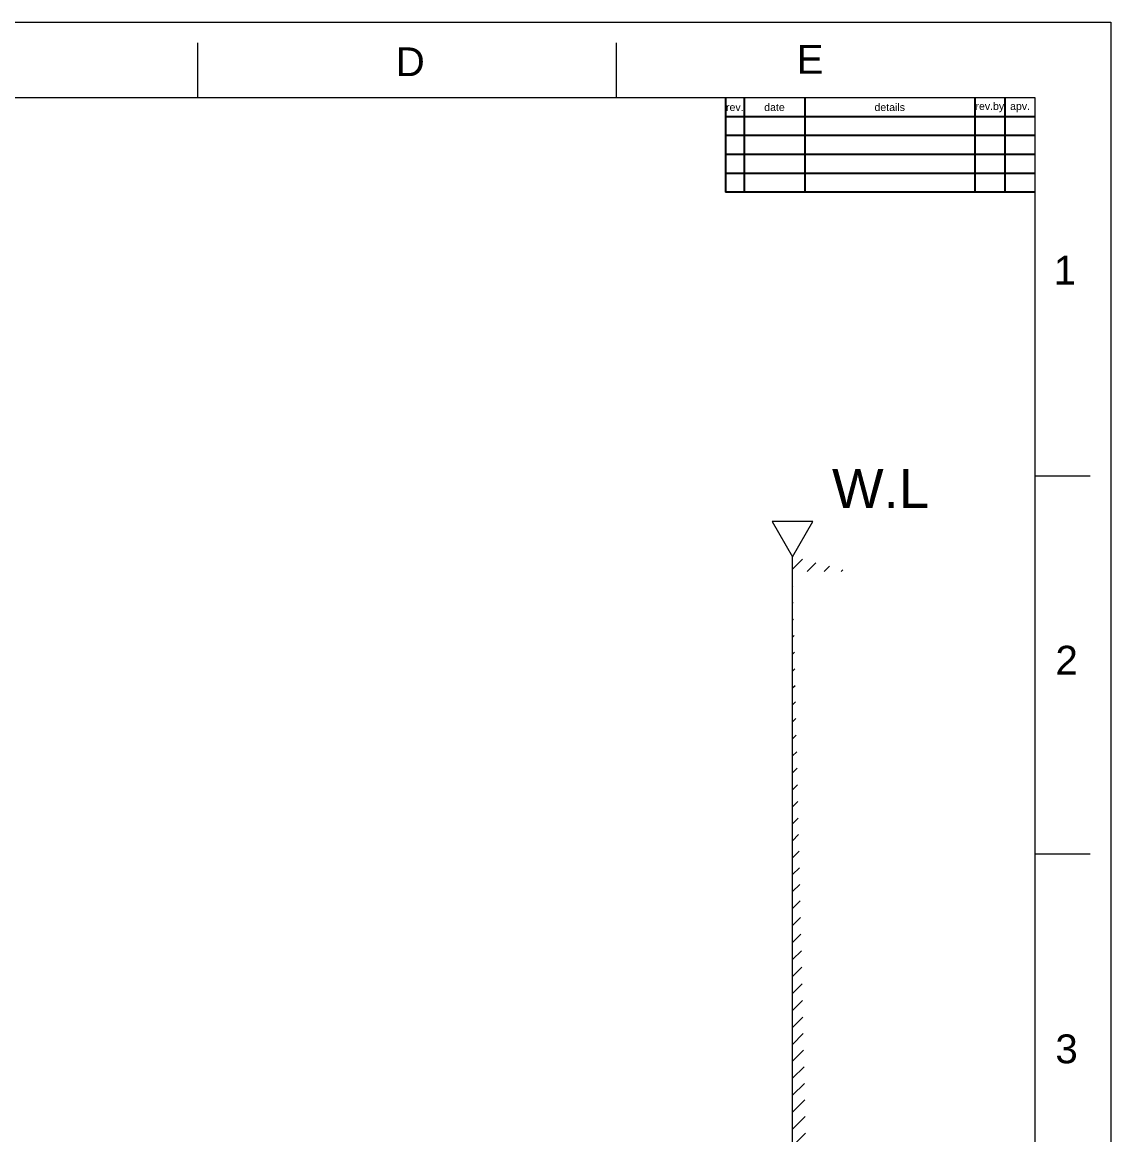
# Model space of a CAD drawing. Header units: millimetres. Extents: x 6110 to 6704, y -2661 to -1821.
# Drawn here: x 6415.7 to 6703.8, y -2115.1 to -1820.8 of the extents above; entities that cross this region are included whole.
import ezdxf

# ---------------------------------------------------------------- set-up
doc = ezdxf.new("R2010")
doc.units = ezdxf.units.MM
doc.header["$LTSCALE"] = 0.1
doc.layers.get('0').update_dxf_attribs({"lineweight": 15})
doc.layers.add('DIM', color=3, linetype='Continuous', lineweight=9)
doc.layers.add('FORM', color=7, linetype='Continuous')
doc.layers.add('TEXT', color=2, linetype='Continuous')
doc.styles.get("Standard").update_dxf_attribs({"font": 'arial.ttf'})

msp = doc.modelspace()

# ---------------------------------------------------------------- hatches: boundary and pattern name
at = {"layer": 'DIM'}
h = msp.add_hatch(dxfattribs=at)
h.set_pattern_fill('ANSI31', color=2)
edge = h.paths.add_edge_path()
edge.add_line((6619.617, -2595.98), (6619.617, -1962.206))
edge.add_line((6634.617, -1966.11), (6619.617, -1966.11))
edge.add_line((6634.617, -2610.98), (6634.617, -1966.11))
edge.add_line((6634.617, -2610.98), (6184.457, -2610.98))
edge.add_line((6619.617, -2595.98), (6184.457, -2595.98))
edge.add_line((6184.457, -2610.98), (6184.457, -2595.98))

# ---------------------------------------------------------------- linework, layer by layer
at = {"color": 7, "linetype": 'Continuous'}
for p, q in [((6109.844, -1820.794), (6703.844, -1820.794)), ((6703.844, -1820.794), (6703.844, -2660.794)), ((6462.244, -1840.794), (6462.244, -1826.258)), ((6573.044, -1840.794), (6573.044, -1826.258)), ((6683.844, -1840.794), (6129.844, -1840.794)), ((6683.844, -2640.794), (6683.844, -1840.794)), ((6683.844, -1940.794), (6698.38, -1940.794)), ((6683.844, -2040.794), (6698.38, -2040.794))]:
    msp.add_line(p, q, dxfattribs=at)
msp.add_line((6619.617, -2595.98), (6619.617, -1962.206))
msp.add_lwpolyline([(6619.617, -1962.206), (6624.973, -1952.928), (6614.261, -1952.928)], close=True)
at = {"layer": 'FORM'}
for p, q in [((6601.844, -1840.794), (6601.844, -1865.794)), ((6606.844, -1840.794), (6606.844, -1865.794)), ((6622.844, -1840.794), (6622.844, -1865.794)), ((6667.844, -1840.794), (6667.844, -1865.794)), ((6675.844, -1840.794), (6675.844, -1865.794)), ((6683.844, -1845.794), (6601.844, -1845.794)), ((6683.844, -1850.794), (6601.844, -1850.794)), ((6683.844, -1855.794), (6601.844, -1855.794)), ((6683.844, -1860.794), (6601.844, -1860.794)), ((6683.844, -1865.794), (6601.844, -1865.794))]:
    msp.add_line(p, q, dxfattribs=at)

# ---------------------------------------------------------------- texts
at = {"char_height": 7.624, "attachment_point": 5}
for s, width, insert in [('D', 10, (6518.447, -1831.247)), ('E', 10, (6624.241, -1830.613)), ('1', 50, (6691.696, -1886.388)), ('2', 50, (6692.173, -1989.588)), ('3', 50, (6692.154, -2092.476))]:
    msp.add_mtext_dynamic_manual_height_columns(s, width=width, gutter_width=12.5, heights=[0], dxfattribs=dict(at, insert=insert))
at = {"layer": 'TEXT'}
for s, width, insert, char_height, attachment_point in [('date', 16, (6614.844, -1843.294), 2, 5), ('details', 45, (6645.344, -1843.294), 2, 5), ('rev.by', 8, (6671.844, -1843.294), 2, 5), ('apv.', 8, (6679.844, -1843.294), 2, 5), ('rev.', 5, (6604.344, -1843.294), 2, 5), ('W.L', 14.29581, (6630.06, -1938.979), 10.3676, 1)]:
    msp.add_mtext_dynamic_manual_height_columns(s, width=width, gutter_width=12.5, heights=[0], dxfattribs=dict(at, insert=insert, char_height=char_height, attachment_point=attachment_point))

doc.saveas('drawing.dxf')
